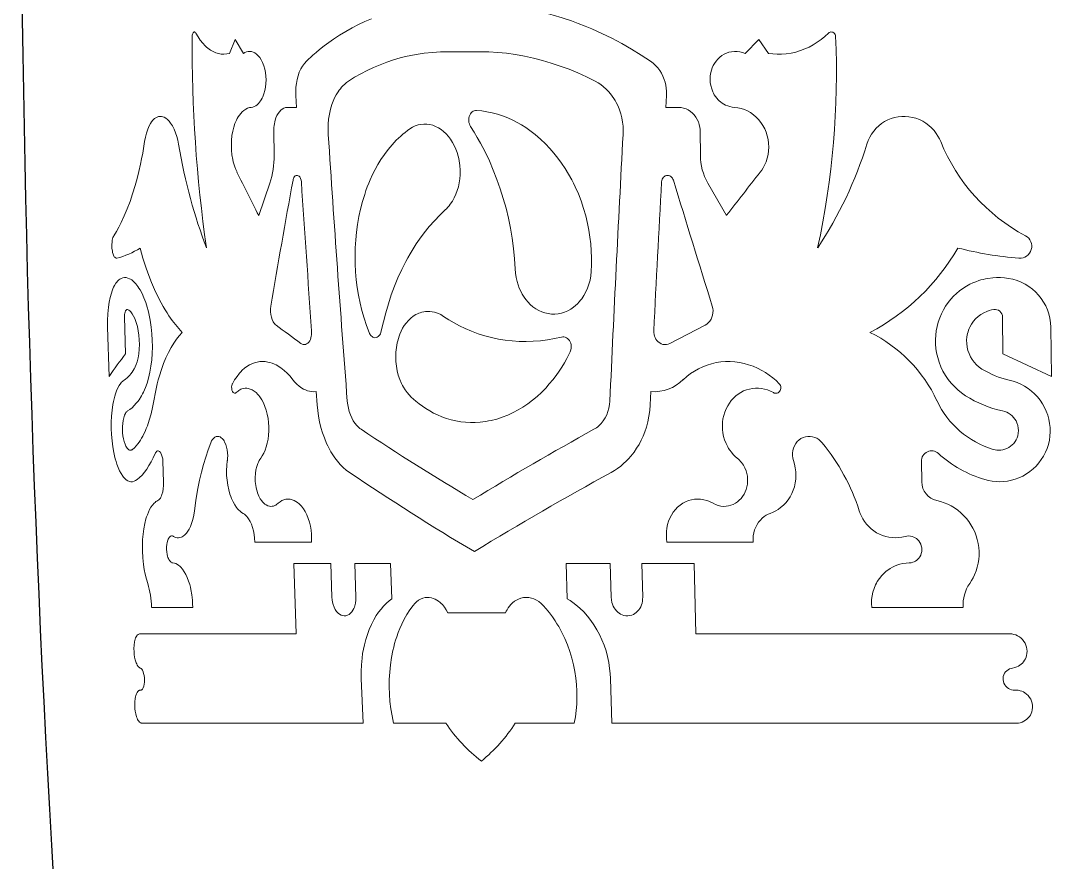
# Model space of a CAD drawing. Extents: x 0 to 297, y 0 to 532.
# Drawn here: x 81.33 to 104.2, y 252.52 to 271.2 of the extents above; entities that cross this region are included whole.
import ezdxf

# ---------------------------------------------------------------- set-up
doc = ezdxf.new("R2010")
doc.units = 0

msp = doc.modelspace()

# ---------------------------------------------------------------- linework, layer by layer
at = {"color": 7, "lineweight": 13, "ltscale": 0.008309}
msp.add_line((85.968, 270.47), (86.093, 270.778), dxfattribs=at)
at = {"color": 7, "lineweight": 13, "ltscale": 0.009094}
msp.add_line((86.093, 270.778), (86.279, 270.465), dxfattribs=at)
at = {"color": 7, "lineweight": 13, "ltscale": 0.010822}
msp.add_line((97.41, 270.465), (97.709, 270.778), dxfattribs=at)
at = {"color": 7, "lineweight": 13, "ltscale": 0.00947}
msp.add_line((97.709, 270.778), (97.929, 270.47), dxfattribs=at)
at = {"color": 7, "lineweight": 13, "ltscale": 0.008562}
msp.add_line((90.837, 270.508), (91.18, 270.508), dxfattribs=at)
at = {"color": 7, "lineweight": 13, "ltscale": 0.008688}
msp.add_line((91.18, 270.508), (91.527, 270.508), dxfattribs=at)
at = {"color": 7, "lineweight": 13, "ltscale": 0.006666}
msp.add_line((87.456, 269.272), (87.44, 269.538), dxfattribs=at)
at = {"color": 7, "lineweight": 13, "ltscale": 0.006665}
msp.add_line((95.662, 269.538), (95.647, 269.272), dxfattribs=at)
at = {"color": 7, "lineweight": 13, "ltscale": 0.004987}
msp.add_line((87.257, 269.272), (87.456, 269.272), dxfattribs=at)
at = {"color": 7, "lineweight": 13, "ltscale": 0.007196}
msp.add_line((95.647, 269.272), (95.935, 269.272), dxfattribs=at)
at = {"color": 7, "lineweight": 13, "ltscale": 0.013483}
msp.add_line((86.959, 268.207), (86.95, 268.746), dxfattribs=at)
at = {"color": 7, "lineweight": 13, "ltscale": 0.013482}
msp.add_line((96.409, 268.746), (96.414, 268.207), dxfattribs=at)
at = {"color": 7, "lineweight": 13, "ltscale": 0.018912}
msp.add_line((86.617, 266.876), (86.865, 267.591), dxfattribs=at)
at = {"color": 7, "lineweight": 13, "ltscale": 0.020675}
msp.add_line((96.581, 267.591), (96.997, 266.876), dxfattribs=at)
at = {"color": 7, "lineweight": 13, "ltscale": 0.020401}
msp.add_line((83.639, 264.62), (83.662, 263.804), dxfattribs=at)
at = {"color": 7, "lineweight": 13, "ltscale": 0.020394}
msp.add_line((103.127, 263.804), (103.118, 264.62), dxfattribs=at)
at = {"color": 7, "lineweight": 13, "ltscale": 0.02727}
msp.add_line((83.296, 263.302), (83.264, 264.393), dxfattribs=at)
at = {"color": 7, "lineweight": 13, "ltscale": 0.022169}
msp.add_line((96.521, 264.442), (95.735, 264.032), dxfattribs=at)
at = {"color": 7, "lineweight": 13, "ltscale": 0.02726}
msp.add_line((104.191, 264.393), (104.201, 263.302), dxfattribs=at)
at = {"color": 7, "lineweight": 13, "ltscale": 0.02965}
msp.add_line((104.201, 263.302), (103.127, 263.804), dxfattribs=at)
at = {"color": 7, "lineweight": 13, "ltscale": 0.007308}
msp.add_line((87.912, 262.674), (87.89, 262.965), dxfattribs=at)
at = {"color": 7, "lineweight": 13, "ltscale": 0.007295}
msp.add_line((95.315, 262.965), (95.302, 262.674), dxfattribs=at)
at = {"color": 7, "lineweight": 13, "ltscale": 0.011482}
msp.add_line((84.506, 260.958), (84.491, 261.417), dxfattribs=at)
at = {"color": 7, "lineweight": 13, "ltscale": 0.011477}
msp.add_line((101.319, 261.417), (101.326, 260.958), dxfattribs=at)
at = {"color": 7, "lineweight": 13, "ltscale": 0.031445}
msp.add_line((87.785, 259.622), (86.527, 259.622), dxfattribs=at)
at = {"color": 7, "lineweight": 13, "ltscale": 0.047811}
msp.add_line((97.587, 259.622), (95.674, 259.622), dxfattribs=at)
at = {"color": 7, "lineweight": 13, "ltscale": 0.039133}
msp.add_line((87.45, 257.587), (87.393, 259.152), dxfattribs=at)
at = {"color": 7, "lineweight": 13, "ltscale": 0.020533}
msp.add_line((87.393, 259.152), (88.214, 259.152), dxfattribs=at)
at = {"color": 7, "lineweight": 13, "ltscale": 0.018783}
msp.add_line((88.214, 259.152), (88.24, 258.401), dxfattribs=at)
at = {"color": 7, "lineweight": 13, "ltscale": 0.018782}
msp.add_line((88.772, 258.401), (88.747, 259.152), dxfattribs=at)
at = {"color": 7, "lineweight": 13, "ltscale": 0.01991}
msp.add_line((88.747, 259.152), (89.543, 259.152), dxfattribs=at)
at = {"color": 7, "lineweight": 13, "ltscale": 0.01964}
msp.add_line((89.543, 259.152), (89.569, 258.366), dxfattribs=at)
at = {"color": 7, "lineweight": 13, "ltscale": 0.019637}
msp.add_line((93.46, 258.366), (93.438, 259.152), dxfattribs=at)
at = {"color": 7, "lineweight": 13, "ltscale": 0.024464}
msp.add_line((93.438, 259.152), (94.416, 259.152), dxfattribs=at)
at = {"color": 7, "lineweight": 13, "ltscale": 0.018778}
for p, q in [((94.416, 259.152), (94.436, 258.401)), ((95.135, 258.401), (95.115, 259.152))]:
    msp.add_line(p, q, dxfattribs=at)
at = {"color": 7, "lineweight": 13, "ltscale": 0.029}
msp.add_line((95.115, 259.152), (96.275, 259.152), dxfattribs=at)
at = {"color": 7, "lineweight": 13, "ltscale": 0.039119}
msp.add_line((96.275, 259.152), (96.314, 257.587), dxfattribs=at)
at = {"color": 7, "lineweight": 13, "ltscale": 0.022868}
msp.add_line((85.153, 258.176), (84.238, 258.176), dxfattribs=at)
at = {"color": 7, "lineweight": 13, "ltscale": 0.050663}
msp.add_line((102.243, 258.176), (100.217, 258.176), dxfattribs=at)
at = {"color": 7, "lineweight": 13, "ltscale": 0.01576}
msp.add_line((90.813, 258.055), (91.443, 258.055), dxfattribs=at)
at = {"color": 7, "lineweight": 13, "ltscale": 0.016197}
msp.add_line((91.443, 258.055), (92.091, 258.055), dxfattribs=at)
at = {"color": 7, "lineweight": 13, "ltscale": 0.086879}
msp.add_line((83.975, 257.587), (87.45, 257.587), dxfattribs=at)
at = {"color": 7, "lineweight": 13, "ltscale": 0.174077}
msp.add_line((96.314, 257.587), (103.277, 257.587), dxfattribs=at)
at = {"color": 7, "lineweight": 13, "ltscale": 0.024831}
msp.add_line((88.891, 256.598), (88.93, 255.606), dxfattribs=at)
at = {"color": 7, "lineweight": 13, "ltscale": 0.024824}
msp.add_line((94.45, 255.606), (94.42, 256.598), dxfattribs=at)
at = {"color": 7, "lineweight": 13, "ltscale": 0.122722}
msp.add_line((88.93, 255.606), (84.021, 255.606), dxfattribs=at)
at = {"color": 7, "lineweight": 13, "ltscale": 0.029012}
msp.add_line((90.768, 255.606), (89.608, 255.606), dxfattribs=at)
at = {"color": 7, "lineweight": 13, "ltscale": 0.032692}
msp.add_line((93.616, 255.606), (92.309, 255.606), dxfattribs=at)
at = {"color": 7, "lineweight": 13, "ltscale": 0.22438}
msp.add_line((103.425, 255.606), (94.45, 255.606), dxfattribs=at)
at = {"color": 7, "lineweight": 13}
for points in [[(91.517, 271.558), (91.718, 271.554), (91.921, 271.543), (92.124, 271.524), (92.328, 271.498), (92.533, 271.465), (92.738, 271.424), (92.943, 271.377), (93.148, 271.322), (93.352, 271.26), (93.556, 271.191), (93.706, 271.136), (93.856, 271.077), (94.006, 271.014), (94.117, 270.965), (94.229, 270.914), (94.45, 270.805), (94.669, 270.689), (94.886, 270.565), (95.1, 270.434), (95.311, 270.295)], [(87.673, 270.295), (87.818, 270.429), (87.892, 270.493), (87.967, 270.555), (88.069, 270.636), (88.172, 270.713), (88.277, 270.787), (88.411, 270.875), (88.548, 270.958), (88.688, 271.036), (88.829, 271.109), (88.974, 271.176), (89.121, 271.238)], [(85.142, 270.849), (85.143, 270.872), (85.147, 270.894), (85.152, 270.91), (85.159, 270.924), (85.166, 270.932), (85.172, 270.939), (85.18, 270.943), (85.187, 270.945), (85.195, 270.945), (85.202, 270.942), (85.214, 270.933), (85.224, 270.918)], [(85.224, 270.918), (85.271, 270.838), (85.321, 270.764), (85.375, 270.697), (85.431, 270.636), (85.46, 270.609), (85.49, 270.584), (85.546, 270.544), (85.603, 270.51), (85.662, 270.485), (85.722, 270.466), (85.783, 270.455), (85.844, 270.453), (85.906, 270.457), (85.968, 270.47)], [(97.929, 270.47), (98.023, 270.459), (98.117, 270.453), (98.212, 270.454), (98.319, 270.462), (98.426, 270.477), (98.531, 270.501), (98.635, 270.531), (98.732, 270.568), (98.827, 270.611), (98.92, 270.661), (99.009, 270.716), (99.095, 270.778), (99.176, 270.845), (99.254, 270.918)], [(99.254, 270.918), (99.271, 270.932), (99.291, 270.941), (99.312, 270.945), (99.334, 270.944), (99.355, 270.938), (99.374, 270.927), (99.391, 270.911), (99.403, 270.892), (99.411, 270.872), (99.415, 270.849)], [(86.279, 270.465), (86.312, 270.487), (86.347, 270.503), (86.382, 270.512), (86.419, 270.514), (86.455, 270.51), (86.491, 270.5), (86.512, 270.491), (86.532, 270.48), (86.57, 270.452), (86.606, 270.417), (86.64, 270.376), (86.67, 270.329), (86.703, 270.265), (86.73, 270.196), (86.752, 270.121), (86.767, 270.044), (86.777, 269.964), (86.78, 269.884), (86.777, 269.803), (86.769, 269.724), (86.754, 269.648), (86.733, 269.574), (86.706, 269.506), (86.691, 269.473), (86.673, 269.442), (86.656, 269.414), (86.637, 269.388), (86.609, 269.357), (86.58, 269.33), (86.549, 269.308), (86.517, 269.291), (86.484, 269.279), (86.451, 269.273)], [(87.44, 269.538), (87.437, 269.628), (87.441, 269.717), (87.451, 269.805), (87.466, 269.891), (87.488, 269.974), (87.516, 270.053), (87.549, 270.124), (87.587, 270.189), (87.608, 270.219), (87.63, 270.248), (87.673, 270.295)], [(88.611, 269.855), (88.745, 269.939), (88.882, 270.017), (89.021, 270.09), (89.163, 270.158), (89.308, 270.219), (89.455, 270.275), (89.604, 270.324), (89.755, 270.368), (89.871, 270.398), (89.989, 270.424), (90.108, 270.446), (90.197, 270.461), (90.287, 270.473), (90.469, 270.493), (90.652, 270.504), (90.837, 270.508)], [(91.527, 270.508), (91.625, 270.507), (91.723, 270.504), (91.919, 270.492), (92.117, 270.472), (92.315, 270.444), (92.513, 270.409), (92.711, 270.365), (92.909, 270.314), (93.107, 270.256), (93.304, 270.19), (93.5, 270.117), (93.695, 270.036), (93.889, 269.949), (94.081, 269.855)], [(95.311, 270.295), (95.368, 270.253), (95.421, 270.204), (95.469, 270.151), (95.513, 270.092), (95.552, 270.029), (95.585, 269.963), (95.613, 269.893), (95.633, 269.829), (95.648, 269.764), (95.658, 269.697), (95.663, 269.629), (95.664, 269.584), (95.662, 269.538)], [(97.167, 269.273), (97.118, 269.278), (97.069, 269.288), (97.022, 269.303), (96.975, 269.322), (96.936, 269.343), (96.897, 269.367), (96.861, 269.394), (96.835, 269.417), (96.811, 269.441), (96.779, 269.476), (96.751, 269.513), (96.724, 269.553), (96.707, 269.585), (96.691, 269.617), (96.665, 269.685), (96.646, 269.755), (96.634, 269.827), (96.63, 269.901), (96.634, 269.974), (96.639, 270.011), (96.646, 270.047), (96.66, 270.1), (96.679, 270.152), (96.701, 270.201), (96.727, 270.248), (96.762, 270.298), (96.801, 270.344), (96.843, 270.385), (96.89, 270.421), (96.94, 270.451), (96.992, 270.476), (97.047, 270.495), (97.107, 270.508), (97.169, 270.514), (97.23, 270.513), (97.291, 270.504), (97.351, 270.488), (97.41, 270.465)], [(88.159, 268.67), (88.155, 268.784), (88.158, 268.898), (88.168, 269.01), (88.186, 269.121), (88.21, 269.229), (88.225, 269.282), (88.241, 269.333), (88.269, 269.409), (88.301, 269.481), (88.337, 269.549), (88.376, 269.614), (88.402, 269.651), (88.429, 269.687), (88.456, 269.719), (88.485, 269.75), (88.525, 269.789), (88.567, 269.824), (88.611, 269.855)], [(94.081, 269.855), (94.146, 269.818), (94.208, 269.777), (94.268, 269.73), (94.325, 269.679), (94.378, 269.623), (94.42, 269.574), (94.46, 269.522), (94.497, 269.467), (94.523, 269.424), (94.547, 269.381), (94.587, 269.299), (94.62, 269.215), (94.649, 269.127), (94.671, 269.038), (94.688, 268.947), (94.698, 268.855), (94.702, 268.763), (94.7, 268.67)], [(86.451, 269.273), (86.409, 269.266), (86.367, 269.252), (86.327, 269.231), (86.288, 269.205), (86.251, 269.173), (86.219, 269.139), (86.189, 269.101), (86.161, 269.059), (86.141, 269.025), (86.123, 268.99), (86.09, 268.914), (86.063, 268.832), (86.041, 268.746), (86.023, 268.645), (86.012, 268.54), (86.009, 268.433), (86.012, 268.326), (86.022, 268.22), (86.04, 268.117), (86.052, 268.066), (86.065, 268.017), (86.085, 267.953), (86.108, 267.891), (86.135, 267.833)], [(86.95, 268.746), (86.952, 268.829), (86.956, 268.87), (86.963, 268.91), (86.971, 268.95), (86.981, 268.988), (86.999, 269.041), (87.02, 269.09), (87.046, 269.135), (87.075, 269.175), (87.106, 269.208), (87.139, 269.234), (87.174, 269.254), (87.211, 269.267), (87.234, 269.271), (87.257, 269.272)], [(91.316, 268.846), (91.301, 268.874), (91.289, 268.904), (91.281, 268.935), (91.277, 268.969), (91.276, 269.003), (91.28, 269.036), (91.287, 269.068), (91.299, 269.099), (91.314, 269.127), (91.331, 269.15), (91.352, 269.17), (91.375, 269.186), (91.398, 269.196), (91.422, 269.202), (91.447, 269.203)], [(91.447, 269.203), (91.564, 269.193), (91.68, 269.175), (91.797, 269.151), (91.913, 269.119), (92.027, 269.081), (92.141, 269.037), (92.253, 268.986), (92.35, 268.936), (92.445, 268.882), (92.539, 268.822), (92.631, 268.759), (92.691, 268.714), (92.75, 268.668), (92.809, 268.619), (92.866, 268.569), (92.977, 268.463), (93.073, 268.363), (93.165, 268.258), (93.253, 268.147), (93.337, 268.033), (93.417, 267.914), (93.492, 267.791), (93.562, 267.664), (93.601, 267.588), (93.638, 267.512), (93.707, 267.355), (93.769, 267.195), (93.824, 267.031), (93.872, 266.864), (93.912, 266.695), (93.941, 266.544), (93.964, 266.393), (93.982, 266.24), (93.993, 266.086), (93.999, 265.933), (93.998, 265.779), (93.992, 265.626)], [(95.935, 269.272), (95.989, 269.268), (96.043, 269.258), (96.096, 269.24), (96.146, 269.215), (96.194, 269.184), (96.239, 269.147), (96.279, 269.104), (96.314, 269.057), (96.345, 269.004), (96.37, 268.948), (96.389, 268.889), (96.402, 268.828), (96.407, 268.787), (96.409, 268.746)], [(97.742, 267.833), (97.777, 267.882), (97.809, 267.933), (97.838, 267.987), (97.871, 268.063), (97.897, 268.142), (97.916, 268.223), (97.928, 268.307), (97.932, 268.391), (97.928, 268.475), (97.917, 268.558), (97.899, 268.639), (97.874, 268.719), (97.842, 268.795), (97.803, 268.868), (97.758, 268.936), (97.707, 269), (97.651, 269.058), (97.592, 269.11), (97.528, 269.155), (97.46, 269.193), (97.39, 269.224), (97.317, 269.248), (97.243, 269.265), (97.167, 269.273)], [(84.086, 268.513), (84.103, 268.61), (84.126, 268.702), (84.155, 268.787), (84.171, 268.827), (84.188, 268.865), (84.213, 268.911), (84.241, 268.953), (84.27, 268.989), (84.289, 269.008), (84.308, 269.025), (84.335, 269.043), (84.362, 269.058), (84.391, 269.067), (84.423, 269.072), (84.456, 269.072), (84.489, 269.065), (84.521, 269.052), (84.559, 269.031), (84.595, 269.002), (84.629, 268.966), (84.662, 268.924), (84.683, 268.893), (84.703, 268.86), (84.74, 268.787), (84.772, 268.706), (84.798, 268.627), (84.82, 268.543), (84.837, 268.457)], [(100.108, 268.457), (100.136, 268.534), (100.171, 268.609), (100.212, 268.68), (100.259, 268.746), (100.312, 268.808), (100.371, 268.864), (100.434, 268.914), (100.502, 268.958), (100.573, 268.995), (100.647, 269.025), (100.724, 269.048), (100.802, 269.064), (100.881, 269.072), (100.961, 269.072), (101.041, 269.065), (101.12, 269.051), (101.198, 269.029), (101.274, 269), (101.347, 268.964), (101.416, 268.922), (101.482, 268.873), (101.543, 268.818), (101.599, 268.758), (101.649, 268.693), (101.686, 268.635), (101.719, 268.575), (101.747, 268.513)], [(89.065, 264.274), (89.006, 264.432), (88.953, 264.595), (88.906, 264.761), (88.865, 264.929), (88.831, 265.101), (88.803, 265.274), (88.781, 265.448), (88.766, 265.624), (88.757, 265.801), (88.754, 265.977), (88.758, 266.154), (88.769, 266.329), (88.786, 266.504), (88.809, 266.676), (88.839, 266.847), (88.875, 267.015), (88.918, 267.181), (88.967, 267.342), (88.995, 267.425), (89.025, 267.507), (89.057, 267.588), (89.09, 267.667), (89.143, 267.783), (89.2, 267.896), (89.262, 268.006), (89.326, 268.112), (89.405, 268.228), (89.488, 268.338), (89.576, 268.443), (89.669, 268.541), (89.766, 268.633), (89.816, 268.676), (89.867, 268.718), (89.919, 268.757), (89.971, 268.795)], [(89.971, 268.795), (90.029, 268.831), (90.089, 268.859), (90.152, 268.881), (90.215, 268.895), (90.28, 268.901), (90.345, 268.9), (90.41, 268.891), (90.476, 268.874), (90.539, 268.849), (90.602, 268.818), (90.662, 268.779), (90.719, 268.734), (90.773, 268.683), (90.824, 268.627), (90.871, 268.564), (90.915, 268.496), (90.954, 268.424), (90.989, 268.348), (91.018, 268.269), (91.042, 268.187), (91.055, 268.137), (91.065, 268.087), (91.079, 267.984), (91.086, 267.88), (91.085, 267.776), (91.078, 267.687), (91.065, 267.598), (91.047, 267.511), (91.022, 267.427), (90.992, 267.345), (90.956, 267.267), (90.915, 267.194), (90.866, 267.121), (90.84, 267.087), (90.812, 267.054), (90.783, 267.024), (90.754, 266.995)], [(92.305, 265.687), (92.29, 265.914), (92.268, 266.141), (92.238, 266.367), (92.201, 266.591), (92.156, 266.813), (92.103, 267.033), (92.043, 267.25), (91.976, 267.465), (91.902, 267.675), (91.821, 267.882), (91.733, 268.085), (91.638, 268.283), (91.588, 268.38), (91.537, 268.476), (91.466, 268.602), (91.393, 268.725), (91.316, 268.846)], [(83.402, 266.421), (83.458, 266.514), (83.514, 266.613), (83.567, 266.719), (83.635, 266.865), (83.7, 267.021), (83.762, 267.185), (83.82, 267.357), (83.875, 267.536), (83.917, 267.69), (83.957, 267.848), (83.993, 268.009), (84.019, 268.133), (84.043, 268.258), (84.086, 268.513)], [(87.378, 267.657), (87.382, 267.677), (87.388, 267.695), (87.399, 267.717), (87.413, 267.736), (87.428, 267.75), (87.444, 267.759), (87.461, 267.762), (87.479, 267.761), (87.495, 267.754), (87.511, 267.743), (87.526, 267.728), (87.535, 267.713), (87.544, 267.696), (87.556, 267.66), (87.562, 267.621)], [(95.554, 267.621), (95.558, 267.649), (95.566, 267.676), (95.579, 267.701), (95.595, 267.722), (95.615, 267.739), (95.637, 267.752), (95.661, 267.76), (95.685, 267.763), (95.71, 267.76), (95.734, 267.753), (95.756, 267.74), (95.776, 267.724), (95.793, 267.704), (95.806, 267.682), (95.815, 267.657)], [(90.754, 266.995), (90.631, 266.878), (90.513, 266.755), (90.399, 266.625), (90.29, 266.49), (90.186, 266.349), (90.113, 266.243), (90.043, 266.133), (89.976, 266.022), (89.927, 265.936), (89.879, 265.849), (89.789, 265.672), (89.706, 265.489), (89.628, 265.302), (89.557, 265.11), (89.492, 264.915), (89.433, 264.716), (89.381, 264.514), (89.335, 264.31)], [(83.467, 265.926), (83.452, 265.926), (83.437, 265.932), (83.423, 265.945), (83.412, 265.958), (83.403, 265.973), (83.393, 265.994), (83.384, 266.018), (83.376, 266.048), (83.369, 266.081), (83.36, 266.149), (83.358, 266.221), (83.363, 266.291), (83.368, 266.325), (83.375, 266.357), (83.383, 266.382), (83.393, 266.405), (83.402, 266.421)], [(84.919, 264.278), (84.842, 264.361), (84.768, 264.45), (84.695, 264.544), (84.626, 264.643), (84.582, 264.71), (84.539, 264.779), (84.495, 264.854), (84.452, 264.931), (84.372, 265.086), (84.303, 265.232), (84.239, 265.383), (84.177, 265.54), (84.12, 265.701), (84.084, 265.811), (84.049, 265.922), (83.984, 266.151)], [(83.564, 265.477), (83.601, 265.489), (83.638, 265.495), (83.676, 265.493), (83.714, 265.485), (83.752, 265.469), (83.775, 265.457), (83.798, 265.442), (83.822, 265.424), (83.846, 265.403), (83.891, 265.355), (83.935, 265.299), (83.959, 265.263), (83.983, 265.223), (84.029, 265.138), (84.071, 265.044), (84.109, 264.943), (84.143, 264.836), (84.162, 264.767), (84.179, 264.697), (84.195, 264.623), (84.209, 264.547), (84.232, 264.395), (84.247, 264.25), (84.256, 264.105), (84.258, 263.958), (84.254, 263.813), (84.243, 263.67), (84.226, 263.53), (84.203, 263.394), (84.174, 263.265), (84.142, 263.155), (84.105, 263.052), (84.085, 263.002), (84.063, 262.955), (84.041, 262.913), (84.019, 262.874)], [(93.992, 265.626), (93.982, 265.532), (93.966, 265.44), (93.942, 265.35), (93.912, 265.263), (93.875, 265.179), (93.831, 265.1), (93.782, 265.026), (93.755, 264.991), (93.727, 264.958), (93.687, 264.915), (93.645, 264.876), (93.601, 264.84), (93.538, 264.796), (93.471, 264.759), (93.402, 264.729), (93.331, 264.706), (93.258, 264.691), (93.184, 264.684), (93.111, 264.685), (93.038, 264.694), (92.966, 264.71), (92.896, 264.734), (92.828, 264.765), (92.762, 264.804), (92.7, 264.848), (92.641, 264.899), (92.591, 264.95), (92.545, 265.005), (92.503, 265.063), (92.464, 265.125), (92.429, 265.192), (92.398, 265.261), (92.371, 265.333), (92.348, 265.407), (92.327, 265.499), (92.312, 265.592), (92.305, 265.687)], [(102.297, 262.874), (102.21, 262.934), (102.127, 263.001), (102.049, 263.074), (101.977, 263.152), (101.91, 263.236), (101.85, 263.325), (101.797, 263.418), (101.751, 263.515), (101.712, 263.615), (101.68, 263.718), (101.656, 263.823), (101.641, 263.921), (101.633, 264.019), (101.631, 264.118), (101.636, 264.217), (101.648, 264.315), (101.667, 264.412), (101.692, 264.507), (101.724, 264.6), (101.762, 264.691), (101.806, 264.779), (101.856, 264.863), (101.912, 264.943), (101.969, 265.014), (102.031, 265.081), (102.096, 265.143), (102.166, 265.201), (102.239, 265.255), (102.315, 265.303), (102.395, 265.346), (102.458, 265.376), (102.523, 265.403), (102.59, 265.427), (102.64, 265.442), (102.691, 265.455), (102.743, 265.467), (102.795, 265.476), (102.9, 265.49), (102.987, 265.494), (103.075, 265.494), (103.163, 265.488), (103.25, 265.477)], [(83.264, 264.393), (83.263, 264.543), (83.27, 264.691), (83.276, 264.764), (83.284, 264.835), (83.3, 264.946), (83.322, 265.052), (83.348, 265.149), (83.364, 265.197), (83.381, 265.242), (83.398, 265.281), (83.416, 265.316), (83.449, 265.372), (83.466, 265.396), (83.485, 265.417), (83.51, 265.442), (83.537, 265.462), (83.564, 265.477)], [(87.001, 264.442), (86.984, 264.456), (86.969, 264.473), (86.953, 264.492), (86.939, 264.514), (86.915, 264.562), (86.897, 264.614), (86.884, 264.673), (86.877, 264.736), (86.877, 264.798), (86.884, 264.859)], [(96.678, 264.859), (96.689, 264.811), (96.695, 264.761), (96.693, 264.71), (96.685, 264.661), (96.671, 264.614), (96.651, 264.57), (96.625, 264.53), (96.594, 264.495), (96.558, 264.464), (96.521, 264.442)], [(83.708, 264.787), (83.698, 264.789), (83.688, 264.786), (83.68, 264.781), (83.673, 264.774), (83.661, 264.754), (83.651, 264.728), (83.645, 264.705), (83.642, 264.679), (83.639, 264.65), (83.639, 264.62)], [(83.853, 263.465), (83.877, 263.512), (83.898, 263.564), (83.917, 263.622), (83.939, 263.71), (83.955, 263.805), (83.965, 263.905), (83.968, 264.007), (83.966, 264.111), (83.958, 264.214), (83.945, 264.314), (83.925, 264.411), (83.9, 264.501), (83.886, 264.543), (83.87, 264.583), (83.842, 264.642), (83.812, 264.693), (83.796, 264.715), (83.779, 264.735), (83.756, 264.757), (83.732, 264.775), (83.708, 264.787)], [(89.998, 262.843), (89.951, 262.891), (89.907, 262.943), (89.866, 263), (89.828, 263.06), (89.805, 263.102), (89.783, 263.145), (89.745, 263.236), (89.713, 263.33), (89.688, 263.428), (89.67, 263.528), (89.659, 263.63), (89.655, 263.735), (89.659, 263.839), (89.67, 263.943), (89.688, 264.044), (89.7, 264.094), (89.714, 264.144), (89.729, 264.191), (89.747, 264.237), (89.776, 264.305), (89.809, 264.369), (89.846, 264.43), (89.887, 264.486), (89.936, 264.543), (89.989, 264.594), (90.046, 264.638), (90.105, 264.674), (90.136, 264.69), (90.168, 264.704), (90.2, 264.716), (90.232, 264.725), (90.276, 264.735), (90.32, 264.742), (90.365, 264.744), (90.416, 264.743), (90.466, 264.736), (90.516, 264.726), (90.562, 264.712), (90.608, 264.694), (90.653, 264.672), (90.686, 264.654), (90.718, 264.633)], [(90.718, 264.633), (90.834, 264.559), (90.952, 264.489), (91.073, 264.425), (91.195, 264.366), (91.338, 264.304), (91.484, 264.25), (91.632, 264.203), (91.781, 264.164), (91.933, 264.131), (92.086, 264.106), (92.24, 264.089), (92.395, 264.079), (92.551, 264.076), (92.708, 264.081), (92.865, 264.093), (93.022, 264.113), (93.178, 264.14), (93.334, 264.174)], [(102.922, 264.787), (102.87, 264.777), (102.818, 264.763), (102.768, 264.745), (102.7, 264.714), (102.636, 264.676), (102.576, 264.632), (102.521, 264.581), (102.472, 264.524), (102.429, 264.463), (102.393, 264.397), (102.377, 264.363), (102.363, 264.328), (102.352, 264.292), (102.342, 264.255), (102.334, 264.218), (102.327, 264.18), (102.321, 264.105), (102.323, 264.029), (102.332, 263.953), (102.35, 263.879), (102.375, 263.807), (102.407, 263.739), (102.446, 263.674), (102.491, 263.614), (102.543, 263.558), (102.599, 263.509), (102.661, 263.465)], [(84.288, 262.759), (84.323, 262.95), (84.365, 263.136), (84.388, 263.226), (84.413, 263.315), (84.457, 263.453), (84.505, 263.586), (84.557, 263.712), (84.613, 263.832), (84.674, 263.945), (84.73, 264.038), (84.79, 264.125), (84.853, 264.205), (84.919, 264.278)], [(87.79, 264.312), (87.791, 264.254), (87.788, 264.225), (87.783, 264.196), (87.774, 264.159), (87.762, 264.124), (87.747, 264.093), (87.727, 264.064), (87.704, 264.041), (87.679, 264.022), (87.652, 264.011), (87.628, 264.007), (87.604, 264.009), (87.58, 264.015), (87.565, 264.023), (87.55, 264.032)], [(89.335, 264.31), (89.327, 264.279), (89.315, 264.25), (89.3, 264.223), (89.283, 264.202), (89.263, 264.184), (89.242, 264.171), (89.219, 264.164), (89.196, 264.161), (89.173, 264.164), (89.151, 264.172), (89.13, 264.185), (89.11, 264.202), (89.097, 264.217), (89.086, 264.233), (89.075, 264.253), (89.065, 264.274)], [(93.334, 264.174), (93.361, 264.178), (93.389, 264.177), (93.416, 264.17), (93.442, 264.159), (93.466, 264.143), (93.488, 264.123), (93.508, 264.099), (93.524, 264.071), (93.537, 264.041), (93.547, 264.005), (93.551, 263.967), (93.55, 263.929), (93.543, 263.892), (93.536, 263.869), (93.527, 263.847)], [(95.735, 264.032), (95.699, 264.018), (95.661, 264.009), (95.622, 264.007), (95.584, 264.012), (95.547, 264.024), (95.512, 264.043), (95.479, 264.067), (95.451, 264.097), (95.428, 264.128), (95.41, 264.162), (95.396, 264.198), (95.386, 264.235), (95.381, 264.274), (95.381, 264.312)], [(93.527, 263.847), (93.49, 263.773), (93.452, 263.699), (93.398, 263.604), (93.341, 263.51), (93.282, 263.419), (93.212, 263.32), (93.139, 263.225), (93.062, 263.133), (92.983, 263.044), (92.889, 262.948), (92.791, 262.858), (92.69, 262.773), (92.586, 262.695), (92.479, 262.622), (92.37, 262.556), (92.258, 262.497), (92.14, 262.442), (92.02, 262.395), (91.899, 262.356), (91.776, 262.325), (91.714, 262.312), (91.653, 262.301), (91.591, 262.293), (91.529, 262.286), (91.42, 262.279), (91.312, 262.279), (91.204, 262.285), (91.097, 262.297), (90.99, 262.315), (90.885, 262.34), (90.78, 262.371), (90.678, 262.408), (90.586, 262.446), (90.497, 262.489), (90.409, 262.537), (90.322, 262.59), (90.247, 262.64), (90.174, 262.694), (90.102, 262.751), (90.049, 262.797), (89.998, 262.843)], [(87.373, 263.229), (87.311, 263.305), (87.246, 263.374), (87.178, 263.436), (87.108, 263.49), (87.073, 263.514), (87.037, 263.536), (87.001, 263.556), (86.965, 263.573), (86.916, 263.593), (86.866, 263.609), (86.817, 263.621), (86.757, 263.63), (86.698, 263.633), (86.639, 263.629), (86.581, 263.62), (86.524, 263.605), (86.466, 263.583), (86.41, 263.555), (86.355, 263.522), (86.302, 263.482), (86.252, 263.437), (86.221, 263.406), (86.191, 263.374), (86.135, 263.302), (86.082, 263.224), (86.034, 263.14)], [(98.164, 263.14), (98.093, 263.208), (98.019, 263.272), (97.941, 263.332), (97.86, 263.386), (97.777, 263.436), (97.682, 263.485), (97.584, 263.527), (97.485, 263.562), (97.383, 263.59), (97.281, 263.612), (97.177, 263.625), (97.074, 263.632), (96.97, 263.631), (96.867, 263.623), (96.765, 263.607), (96.664, 263.584), (96.565, 263.554), (96.469, 263.516), (96.375, 263.472), (96.284, 263.421), (96.197, 263.363), (96.114, 263.299), (96.035, 263.229)], [(83.92, 261.011), (83.886, 260.989), (83.852, 260.973), (83.817, 260.965), (83.782, 260.965), (83.747, 260.972), (83.712, 260.987), (83.678, 261.008), (83.659, 261.024), (83.641, 261.042), (83.62, 261.065), (83.6, 261.091), (83.564, 261.146), (83.53, 261.208), (83.499, 261.278), (83.471, 261.354), (83.452, 261.414), (83.434, 261.475), (83.418, 261.542), (83.403, 261.61), (83.38, 261.74), (83.363, 261.873), (83.352, 262.01), (83.346, 262.147), (83.346, 262.284), (83.352, 262.419), (83.364, 262.551), (83.382, 262.677), (83.394, 262.741), (83.407, 262.802), (83.422, 262.86), (83.439, 262.915), (83.464, 262.985), (83.492, 263.048), (83.523, 263.103), (83.557, 263.151), (83.575, 263.172), (83.594, 263.19), (83.612, 263.205), (83.631, 263.218)], [(87.89, 262.965), (87.841, 262.962), (87.792, 262.965), (87.744, 262.972), (87.696, 262.985), (87.653, 263), (87.612, 263.02), (87.572, 263.043), (87.542, 263.062), (87.513, 263.084), (87.464, 263.127), (87.417, 263.176), (87.373, 263.229)], [(103.263, 263.218), (103.353, 263.195), (103.44, 263.164), (103.524, 263.127), (103.606, 263.083), (103.684, 263.032), (103.758, 262.976), (103.827, 262.914), (103.891, 262.846), (103.95, 262.773), (104.002, 262.695), (104.049, 262.613), (104.088, 262.528), (104.121, 262.44), (104.146, 262.349), (104.163, 262.257), (104.173, 262.164), (104.175, 262.07), (104.17, 261.976), (104.156, 261.884), (104.135, 261.793), (104.107, 261.704), (104.071, 261.617), (104.028, 261.534), (103.978, 261.455), (103.923, 261.381), (103.861, 261.312), (103.795, 261.247), (103.723, 261.189), (103.647, 261.137), (103.566, 261.091), (103.483, 261.052), (103.397, 261.02), (103.314, 260.996), (103.231, 260.979), (103.146, 260.969), (103.06, 260.964), (102.975, 260.966), (102.89, 260.975), (102.806, 260.99), (102.723, 261.011)], [(86.034, 263.14), (86.03, 263.132), (86.02, 263.102), (86.016, 263.067), (86.017, 263.032), (86.023, 262.998), (86.034, 262.969), (86.049, 262.946), (86.063, 262.934), (86.079, 262.928), (86.089, 262.927), (86.098, 262.929), (86.108, 262.934), (86.116, 262.941)], [(86.116, 262.941), (86.157, 262.977), (86.178, 262.992), (86.2, 263.005), (86.222, 263.016), (86.244, 263.026), (86.279, 263.035), (86.315, 263.04), (86.35, 263.04), (86.386, 263.035), (86.43, 263.022), (86.474, 263.002), (86.516, 262.975), (86.557, 262.942), (86.596, 262.902), (86.619, 262.875), (86.641, 262.846), (86.683, 262.782), (86.72, 262.712), (86.754, 262.633), (86.782, 262.549), (86.805, 262.461), (86.823, 262.371), (86.834, 262.278), (86.84, 262.185), (86.84, 262.091), (86.834, 261.999), (86.823, 261.908), (86.805, 261.82), (86.782, 261.735), (86.758, 261.666), (86.729, 261.601), (86.696, 261.541), (86.66, 261.486)], [(97.234, 261.486), (97.187, 261.526), (97.143, 261.57), (97.103, 261.618), (97.065, 261.668), (97.042, 261.703), (97.021, 261.74), (96.983, 261.816), (96.952, 261.895), (96.93, 261.971), (96.915, 262.048), (96.905, 262.126), (96.903, 262.204), (96.906, 262.283), (96.916, 262.361), (96.933, 262.437), (96.956, 262.511), (96.985, 262.582), (97.02, 262.651), (97.058, 262.711), (97.1, 262.768), (97.148, 262.82), (97.199, 262.868), (97.254, 262.91), (97.312, 262.947), (97.374, 262.978), (97.437, 263.003), (97.502, 263.021), (97.568, 263.034), (97.635, 263.04), (97.703, 263.04), (97.77, 263.033), (97.837, 263.02), (97.905, 263), (97.972, 262.974), (98.036, 262.941)], [(98.036, 262.941), (98.055, 262.933), (98.075, 262.928), (98.096, 262.927), (98.117, 262.931), (98.138, 262.939), (98.157, 262.952), (98.173, 262.968), (98.186, 262.987), (98.195, 263.008), (98.2, 263.032), (98.201, 263.056), (98.198, 263.079), (98.19, 263.102), (98.179, 263.122), (98.164, 263.14)], [(84.019, 262.874), (83.961, 262.785), (83.931, 262.744), (83.9, 262.706), (83.854, 262.653), (83.806, 262.607), (83.758, 262.567), (83.709, 262.534)], [(83.82, 261.682), (83.86, 261.718), (83.9, 261.759), (83.938, 261.806), (83.965, 261.843), (83.992, 261.884), (84.019, 261.928), (84.045, 261.976), (84.071, 262.028), (84.096, 262.082), (84.122, 262.142), (84.146, 262.204), (84.189, 262.333), (84.227, 262.469), (84.26, 262.611), (84.288, 262.759)], [(88.888, 262.128), (88.863, 262.146), (88.839, 262.166), (88.793, 262.21), (88.751, 262.262), (88.713, 262.318), (88.679, 262.38), (88.65, 262.446), (88.625, 262.519), (88.605, 262.594), (88.59, 262.672), (88.581, 262.755)], [(94.407, 262.755), (94.4, 262.675), (94.386, 262.597), (94.364, 262.521), (94.336, 262.449), (94.302, 262.38), (94.261, 262.316), (94.215, 262.259), (94.19, 262.232), (94.164, 262.207), (94.137, 262.184), (94.109, 262.163), (94.053, 262.128)], [(83.709, 262.534), (83.696, 262.525), (83.684, 262.514), (83.672, 262.498), (83.66, 262.48), (83.64, 262.438), (83.623, 262.385), (83.609, 262.326), (83.6, 262.26), (83.595, 262.191), (83.594, 262.12), (83.598, 262.048), (83.605, 261.98), (83.617, 261.914), (83.632, 261.854), (83.65, 261.799), (83.672, 261.75), (83.686, 261.728), (83.7, 261.708), (83.713, 261.693), (83.727, 261.681), (83.738, 261.674), (83.75, 261.668), (83.762, 261.665), (83.774, 261.664), (83.786, 261.665), (83.797, 261.669), (83.809, 261.674), (83.82, 261.682)], [(88.628, 261.172), (88.557, 261.224), (88.49, 261.283), (88.426, 261.347), (88.364, 261.417), (88.307, 261.493), (88.261, 261.559), (88.218, 261.629), (88.178, 261.702), (88.149, 261.758), (88.122, 261.816), (88.073, 261.935), (88.032, 262.051), (87.997, 262.171), (87.967, 262.294), (87.943, 262.419), (87.925, 262.546), (87.912, 262.674)], [(95.302, 262.674), (95.292, 262.546), (95.274, 262.42), (95.249, 262.296), (95.233, 262.235), (95.216, 262.174), (95.182, 262.075), (95.144, 261.978), (95.101, 261.884), (95.053, 261.793), (95, 261.706), (94.943, 261.622), (94.907, 261.576), (94.871, 261.531), (94.82, 261.473), (94.767, 261.418), (94.711, 261.366), (94.647, 261.311), (94.579, 261.261), (94.51, 261.214), (94.438, 261.172)], [(102.912, 261.682), (102.951, 261.672), (102.992, 261.666), (103.032, 261.664), (103.079, 261.666), (103.126, 261.673), (103.172, 261.686), (103.216, 261.703), (103.258, 261.724), (103.297, 261.751), (103.334, 261.781), (103.367, 261.816), (103.396, 261.854), (103.42, 261.895), (103.44, 261.938), (103.456, 261.984), (103.467, 262.04), (103.471, 262.098), (103.467, 262.156), (103.456, 262.213), (103.438, 262.268), (103.417, 262.312), (103.391, 262.353), (103.362, 262.391), (103.328, 262.425), (103.291, 262.456), (103.251, 262.483), (103.21, 262.505), (103.166, 262.522), (103.12, 262.534)], [(85.921, 261.432), (85.927, 261.485), (85.929, 261.539), (85.927, 261.605), (85.918, 261.67), (85.905, 261.733), (85.886, 261.792), (85.861, 261.845), (85.847, 261.87), (85.832, 261.893), (85.809, 261.92), (85.785, 261.941), (85.76, 261.957), (85.731, 261.968), (85.702, 261.971), (85.674, 261.966), (85.646, 261.953), (85.619, 261.932), (85.594, 261.904), (85.572, 261.869), (85.554, 261.829)], [(99.117, 261.829), (99.082, 261.867), (99.042, 261.9), (98.998, 261.928), (98.951, 261.948), (98.9, 261.963), (98.848, 261.97), (98.795, 261.969), (98.744, 261.961), (98.694, 261.945), (98.646, 261.921), (98.602, 261.89), (98.563, 261.854), (98.529, 261.81), (98.501, 261.763), (98.479, 261.711), (98.464, 261.656), (98.457, 261.6), (98.458, 261.543), (98.465, 261.486), (98.48, 261.432)], [(84.491, 261.417), (84.486, 261.47), (84.477, 261.52), (84.463, 261.564), (84.445, 261.601), (84.435, 261.617), (84.424, 261.63), (84.413, 261.638), (84.403, 261.645), (84.388, 261.649), (84.373, 261.648), (84.358, 261.641), (84.348, 261.633), (84.339, 261.623), (84.329, 261.608), (84.32, 261.59)], [(85.554, 261.829), (85.494, 261.673), (85.44, 261.511), (85.39, 261.345), (85.344, 261.174), (85.303, 261), (85.28, 260.89), (85.259, 260.778), (85.221, 260.551), (85.191, 260.32)], [(86.27, 260.261), (86.236, 260.284), (86.203, 260.31), (86.171, 260.341), (86.148, 260.366), (86.126, 260.394), (86.085, 260.454), (86.047, 260.52), (86.014, 260.593), (85.996, 260.639), (85.979, 260.687), (85.951, 260.786), (85.929, 260.89), (85.914, 260.997), (85.905, 261.105), (85.903, 261.214), (85.909, 261.321), (85.92, 261.427), (85.921, 261.432)], [(86.66, 261.486), (86.642, 261.46), (86.625, 261.432), (86.61, 261.401), (86.596, 261.369), (86.572, 261.3), (86.555, 261.226), (86.544, 261.149), (86.538, 261.061), (86.541, 260.972), (86.55, 260.883), (86.558, 260.839), (86.567, 260.797), (86.579, 260.755), (86.592, 260.715), (86.606, 260.679), (86.621, 260.644), (86.651, 260.588), (86.685, 260.538), (86.703, 260.516), (86.723, 260.495), (86.753, 260.469), (86.785, 260.448), (86.819, 260.432), (86.853, 260.422), (86.884, 260.418), (86.914, 260.419), (86.945, 260.425), (86.974, 260.436), (86.994, 260.445), (87.013, 260.457), (87.049, 260.486)], [(96.696, 260.486), (96.75, 260.458), (96.807, 260.437), (96.866, 260.424), (96.926, 260.418), (96.986, 260.42), (97.039, 260.428), (97.091, 260.442), (97.142, 260.461), (97.19, 260.486), (97.235, 260.517), (97.277, 260.552), (97.317, 260.593), (97.352, 260.638), (97.384, 260.686), (97.41, 260.738), (97.431, 260.793), (97.447, 260.85), (97.458, 260.909), (97.463, 260.969), (97.463, 261.029), (97.457, 261.089), (97.446, 261.148), (97.429, 261.205), (97.403, 261.271), (97.37, 261.332), (97.33, 261.389), (97.308, 261.416), (97.285, 261.441), (97.26, 261.464), (97.234, 261.486)], [(98.48, 261.432), (98.504, 261.351), (98.521, 261.269), (98.531, 261.186), (98.533, 261.102), (98.529, 261.018), (98.517, 260.936), (98.499, 260.854), (98.473, 260.776), (98.442, 260.701), (98.404, 260.629), (98.36, 260.561), (98.31, 260.498), (98.255, 260.441), (98.195, 260.389), (98.141, 260.35), (98.085, 260.315), (98.026, 260.286), (97.965, 260.261)], [(84.378, 260.547), (84.4, 260.562), (84.42, 260.583), (84.434, 260.602), (84.446, 260.624), (84.459, 260.649), (84.47, 260.678), (84.487, 260.738), (84.5, 260.808), (84.506, 260.882), (84.506, 260.958)], [(84.153, 258.707), (84.124, 258.805), (84.099, 258.909), (84.078, 259.017), (84.061, 259.127), (84.052, 259.202), (84.045, 259.277), (84.037, 259.429), (84.037, 259.556), (84.041, 259.68), (84.052, 259.803), (84.068, 259.921), (84.089, 260.035), (84.115, 260.137), (84.13, 260.186), (84.147, 260.233), (84.171, 260.292), (84.197, 260.346), (84.225, 260.396), (84.26, 260.445), (84.297, 260.488), (84.316, 260.506), (84.336, 260.522), (84.357, 260.536), (84.378, 260.547)], [(87.049, 260.486), (87.089, 260.518), (87.131, 260.545), (87.175, 260.564), (87.22, 260.575), (87.266, 260.58), (87.313, 260.576), (87.359, 260.565), (87.4, 260.55), (87.44, 260.528), (87.479, 260.502), (87.517, 260.47), (87.541, 260.446), (87.564, 260.421), (87.607, 260.365), (87.646, 260.302), (87.684, 260.228), (87.716, 260.15), (87.742, 260.067), (87.763, 259.98), (87.778, 259.892), (87.786, 259.802), (87.789, 259.712), (87.785, 259.622)], [(95.674, 259.622), (95.664, 259.7), (95.66, 259.779), (95.663, 259.858), (95.672, 259.936), (95.688, 260.012), (95.711, 260.087), (95.739, 260.158), (95.774, 260.225), (95.813, 260.287), (95.859, 260.345), (95.909, 260.398), (95.963, 260.444), (96.022, 260.485), (96.084, 260.518), (96.148, 260.544), (96.215, 260.564), (96.282, 260.575), (96.351, 260.58), (96.42, 260.576), (96.488, 260.566), (96.556, 260.548), (96.604, 260.531), (96.65, 260.51), (96.696, 260.486)], [(101.658, 260.547), (101.741, 260.526), (101.823, 260.499), (101.903, 260.466), (101.98, 260.427), (102.054, 260.382), (102.125, 260.331), (102.192, 260.276), (102.255, 260.216), (102.315, 260.15), (102.369, 260.08), (102.418, 260.007), (102.462, 259.93), (102.5, 259.849), (102.532, 259.767), (102.557, 259.682), (102.577, 259.595), (102.59, 259.507), (102.596, 259.418), (102.596, 259.33), (102.59, 259.241), (102.576, 259.154), (102.557, 259.067), (102.53, 258.983), (102.498, 258.901), (102.466, 258.834), (102.43, 258.769), (102.39, 258.707)], [(85.191, 260.32), (85.176, 260.22), (85.154, 260.125), (85.141, 260.079), (85.127, 260.035), (85.102, 259.972), (85.075, 259.915), (85.044, 259.864), (85.011, 259.819), (84.975, 259.783), (84.938, 259.754), (84.919, 259.743), (84.9, 259.734), (84.87, 259.724), (84.84, 259.72), (84.81, 259.721), (84.779, 259.727), (84.753, 259.737), (84.727, 259.751)], [(86.527, 259.622), (86.525, 259.708), (86.516, 259.793), (86.501, 259.872), (86.481, 259.949), (86.455, 260.021), (86.426, 260.083), (86.392, 260.14), (86.374, 260.166), (86.355, 260.189), (86.328, 260.218), (86.3, 260.242), (86.27, 260.261)], [(97.965, 260.261), (97.919, 260.243), (97.875, 260.219), (97.832, 260.192), (97.787, 260.155), (97.745, 260.114), (97.707, 260.068), (97.674, 260.018), (97.643, 259.959), (97.618, 259.895), (97.6, 259.829), (97.588, 259.761), (97.584, 259.691), (97.587, 259.622)], [(100.955, 259.751), (100.885, 259.734), (100.813, 259.724), (100.741, 259.72), (100.669, 259.723), (100.597, 259.732), (100.526, 259.748), (100.457, 259.77), (100.389, 259.799), (100.324, 259.833), (100.262, 259.873), (100.204, 259.919), (100.15, 259.97), (100.1, 260.025), (100.055, 260.085), (100.019, 260.14), (99.988, 260.198), (99.961, 260.258), (99.939, 260.32)], [(84.727, 259.751), (84.715, 259.756), (84.703, 259.76), (84.691, 259.761), (84.679, 259.76), (84.661, 259.754), (84.645, 259.742), (84.629, 259.725), (84.619, 259.71), (84.609, 259.692), (84.599, 259.668), (84.59, 259.642), (84.583, 259.611), (84.577, 259.578), (84.571, 259.513), (84.571, 259.462), (84.575, 259.411), (84.585, 259.347), (84.593, 259.314), (84.603, 259.284), (84.612, 259.26), (84.623, 259.237), (84.642, 259.207), (84.664, 259.183), (84.676, 259.174), (84.689, 259.167), (84.7, 259.163), (84.711, 259.162)], [(101.047, 259.162), (101.089, 259.166), (101.129, 259.176), (101.16, 259.188), (101.189, 259.203), (101.216, 259.222), (101.241, 259.245), (101.263, 259.27), (101.283, 259.297), (101.302, 259.333), (101.316, 259.373), (101.324, 259.414), (101.327, 259.456), (101.325, 259.497), (101.316, 259.538), (101.303, 259.577), (101.284, 259.614), (101.26, 259.649), (101.232, 259.68), (101.207, 259.702), (101.179, 259.72), (101.149, 259.736), (101.112, 259.749), (101.073, 259.758), (101.033, 259.761), (100.994, 259.759), (100.955, 259.751)], [(84.711, 259.162), (84.745, 259.157), (84.778, 259.147), (84.811, 259.13), (84.844, 259.108), (84.865, 259.09), (84.886, 259.07), (84.926, 259.023), (84.964, 258.968), (85, 258.905), (85.032, 258.835), (85.061, 258.76), (85.086, 258.681), (85.101, 258.626), (85.113, 258.569), (85.134, 258.453), (85.147, 258.335), (85.151, 258.256), (85.153, 258.176)], [(100.217, 258.176), (100.212, 258.262), (100.214, 258.348), (100.224, 258.432), (100.242, 258.516), (100.268, 258.597), (100.3, 258.675), (100.319, 258.713), (100.34, 258.749), (100.386, 258.818), (100.438, 258.883), (100.496, 258.941), (100.527, 258.969), (100.56, 258.994), (100.593, 259.018), (100.627, 259.04), (100.675, 259.067), (100.724, 259.091), (100.774, 259.111), (100.841, 259.132), (100.908, 259.148), (100.977, 259.158), (101.047, 259.162)], [(88.24, 258.401), (88.245, 258.346), (88.254, 258.292), (88.267, 258.24), (88.288, 258.183), (88.314, 258.13), (88.345, 258.085), (88.361, 258.065), (88.379, 258.047), (88.41, 258.023), (88.443, 258.004), (88.477, 257.992), (88.512, 257.987), (88.531, 257.988), (88.549, 257.99), (88.567, 257.994), (88.586, 258.001), (88.62, 258.019), (88.652, 258.044), (88.68, 258.075), (88.706, 258.112), (88.727, 258.154), (88.739, 258.181), (88.748, 258.21), (88.763, 258.271), (88.771, 258.335), (88.772, 258.401)], [(94.436, 258.401), (94.441, 258.343), (94.453, 258.286), (94.466, 258.245), (94.483, 258.205), (94.503, 258.168), (94.526, 258.133), (94.552, 258.102), (94.58, 258.073), (94.611, 258.049), (94.643, 258.028), (94.677, 258.011), (94.72, 257.997), (94.764, 257.989), (94.808, 257.988), (94.852, 257.993), (94.895, 258.005), (94.929, 258.02), (94.962, 258.039), (94.993, 258.062), (95.022, 258.089), (95.048, 258.12), (95.071, 258.154), (95.091, 258.191), (95.108, 258.23), (95.12, 258.271), (95.129, 258.314), (95.134, 258.357), (95.135, 258.401)], [(89.569, 258.366), (89.507, 258.318), (89.448, 258.266), (89.388, 258.204), (89.33, 258.138), (89.276, 258.068), (89.225, 257.993), (89.167, 257.896), (89.115, 257.794), (89.068, 257.688), (89.027, 257.577), (88.991, 257.463), (88.96, 257.345), (88.939, 257.249), (88.922, 257.151), (88.909, 257.052), (88.901, 256.977), (88.895, 256.902), (88.889, 256.751), (88.891, 256.598)], [(89.608, 255.606), (89.574, 255.765), (89.548, 255.925), (89.528, 256.088), (89.516, 256.251), (89.51, 256.414), (89.512, 256.578), (89.522, 256.74), (89.538, 256.901), (89.562, 257.06), (89.593, 257.216), (89.611, 257.294), (89.632, 257.371), (89.653, 257.445), (89.677, 257.519), (89.711, 257.615), (89.749, 257.71), (89.79, 257.802), (89.845, 257.914), (89.905, 258.021), (89.97, 258.123), (90.04, 258.22)], [(90.04, 258.22), (90.077, 258.264), (90.118, 258.302), (90.161, 258.335), (90.207, 258.36), (90.256, 258.38), (90.306, 258.392), (90.356, 258.397), (90.401, 258.395), (90.446, 258.388), (90.49, 258.375), (90.533, 258.357), (90.571, 258.337), (90.607, 258.313), (90.642, 258.286), (90.667, 258.263), (90.691, 258.239), (90.714, 258.212), (90.736, 258.183), (90.777, 258.122), (90.813, 258.055)], [(92.091, 258.055), (92.107, 258.09), (92.125, 258.123), (92.151, 258.165), (92.179, 258.204), (92.211, 258.241), (92.249, 258.278), (92.29, 258.311), (92.333, 258.338), (92.378, 258.361), (92.434, 258.381), (92.491, 258.393), (92.549, 258.397), (92.607, 258.393), (92.665, 258.382), (92.722, 258.363), (92.776, 258.337), (92.829, 258.304), (92.879, 258.265), (92.925, 258.22)], [(92.925, 258.22), (92.997, 258.14), (93.065, 258.055), (93.131, 257.967), (93.193, 257.876), (93.233, 257.814), (93.272, 257.75), (93.343, 257.618), (93.409, 257.482), (93.467, 257.341), (93.519, 257.198), (93.563, 257.051), (93.601, 256.901), (93.631, 256.75), (93.652, 256.607), (93.666, 256.463), (93.675, 256.319), (93.676, 256.175), (93.671, 256.031), (93.659, 255.888), (93.641, 255.746), (93.616, 255.606)], [(94.42, 256.598), (94.414, 256.711), (94.402, 256.822), (94.382, 256.953), (94.355, 257.082), (94.321, 257.209), (94.279, 257.334), (94.231, 257.455), (94.178, 257.57), (94.119, 257.68), (94.054, 257.787), (93.983, 257.888), (93.907, 257.984), (93.826, 258.074), (93.74, 258.157), (93.696, 258.197), (93.651, 258.234), (93.588, 258.282), (93.525, 258.326), (93.46, 258.366)], [(83.99, 256.828), (83.979, 256.833), (83.968, 256.84), (83.955, 256.851), (83.943, 256.864), (83.922, 256.896), (83.909, 256.92), (83.898, 256.947), (83.878, 257.008), (83.863, 257.074), (83.855, 257.13), (83.85, 257.186), (83.848, 257.264), (83.852, 257.34), (83.862, 257.41), (83.877, 257.47), (83.886, 257.497), (83.897, 257.522), (83.909, 257.542), (83.922, 257.559), (83.939, 257.575), (83.957, 257.584), (83.975, 257.587)], [(103.277, 257.587), (103.322, 257.585), (103.367, 257.576), (103.411, 257.563), (103.453, 257.544), (103.493, 257.521), (103.529, 257.492), (103.563, 257.459), (103.592, 257.422), (103.617, 257.382), (103.637, 257.339), (103.651, 257.294), (103.66, 257.248), (103.663, 257.201), (103.66, 257.154), (103.651, 257.107), (103.64, 257.07), (103.625, 257.035), (103.606, 257.001), (103.584, 256.969), (103.559, 256.94), (103.531, 256.913), (103.501, 256.89), (103.469, 256.87), (103.434, 256.854), (103.387, 256.838), (103.338, 256.828)], [(83.995, 256.339), (84.006, 256.339), (84.018, 256.343), (84.027, 256.349), (84.036, 256.358), (84.046, 256.372), (84.054, 256.388), (84.067, 256.425), (84.076, 256.468), (84.082, 256.514), (84.083, 256.564), (84.08, 256.615), (84.074, 256.664), (84.064, 256.708), (84.051, 256.748), (84.035, 256.782), (84.021, 256.803), (84.006, 256.819), (83.99, 256.828)], [(103.338, 256.828), (103.306, 256.821), (103.275, 256.811), (103.241, 256.793), (103.211, 256.771), (103.185, 256.743), (103.163, 256.712), (103.146, 256.678), (103.135, 256.641), (103.13, 256.603), (103.13, 256.565), (103.137, 256.527), (103.149, 256.49), (103.167, 256.456), (103.19, 256.425), (103.217, 256.398), (103.248, 256.375), (103.282, 256.358), (103.317, 256.346), (103.354, 256.339), (103.391, 256.339)], [(84.021, 255.606), (84.01, 255.607), (83.999, 255.611), (83.987, 255.617), (83.975, 255.626), (83.954, 255.649), (83.942, 255.668), (83.93, 255.69), (83.917, 255.719), (83.906, 255.75), (83.888, 255.814), (83.878, 255.869), (83.871, 255.925), (83.867, 256.005), (83.869, 256.083), (83.877, 256.157), (83.884, 256.189), (83.891, 256.219), (83.904, 256.256), (83.919, 256.287), (83.936, 256.312), (83.955, 256.329), (83.964, 256.334), (83.974, 256.338), (83.984, 256.339), (83.995, 256.339)], [(103.391, 256.339), (103.43, 256.339), (103.468, 256.335), (103.506, 256.327), (103.544, 256.315), (103.58, 256.299), (103.614, 256.279), (103.652, 256.25), (103.686, 256.217), (103.717, 256.179), (103.742, 256.138), (103.761, 256.094), (103.775, 256.048), (103.782, 256), (103.783, 255.952), (103.778, 255.903), (103.767, 255.857), (103.753, 255.82), (103.735, 255.785), (103.713, 255.752), (103.688, 255.721), (103.66, 255.694), (103.63, 255.67), (103.592, 255.647), (103.553, 255.629), (103.511, 255.616), (103.469, 255.609), (103.425, 255.606)]]:
    msp.add_lwpolyline(points, dxfattribs=at)
at = {"color": 7, "lineweight": 30}
msp.add_arc((500.334, 276.811), 419, 180.00042, 186.97865, dxfattribs=at)
at = {"color": 7, "lineweight": 13}
for centre, radius, start, end in [((116.54, 270.598), 31.399, 179.5408, 188.1329), ((81.057, 270.043), 18.375, 347.7869, 2.5146), ((596.178, 301.943), 509.107, 183.74727, 184.4147), ((690.37, 236.197), 596.554, 176.879592, 177.448438), ((105.581, 270.067), 4.137, 202.0612, 241.7838), ((91.66, 271.056), 8.839, 326.3362, 342.9006), ((85.171, 268.162), 1.787, 341.3654, 1.4372), ((97.675, 268.217), 1.261, 180.4794, 209.7973), ((140.257, 294.487), 60.33, 206.21871, 207.23692), ((199.253, 188.153), 129.049, 141.87004, 142.40853), ((277.889, 232.598), 193.71, 169.57261, 170.413), ((580.776, 300.051), 494.279, 183.76195, 184.14643), ((717.948, 233.385), 623.335, 176.851534, 177.156092), ((463.369, 379.411), 384.167, 196.91169, 197.34836), ((103.504, 266.188), 0.263, 265.141, 62.4769), ((83.083, 267.505), 1.626, 283.6558, 303.6316), ((97.905, 268.595), 4.879, 297.7568, 329.935), ((104.099, 273.827), 7.925, 255.6014, 265.532), ((103.075, 264.374), 1.116, 0.9738, 81.0054), ((102.947, 264.618), 0.171, 0.7457, 98.3032), ((107.846, 291.822), 34.412, 232.7175, 233.8574), ((98.76, 261.405), 3.204, 24.9994, 63.7557), ((93.791, 256.031), 12.767, 142.4966, 145.2839), ((83.232, 263.793), 0.7, 304.7409, 332.178), ((103.671, 265.068), 1.894, 237.771, 257.5776), ((95.379, 263.897), 0.935, 266.0721, 314.4662), ((103.487, 263.608), 2.01, 204.9818, 253.3613), ((103.675, 265.049), 2.575, 237.6502, 257.5561), ((119.164, 307.506), 54.551, 236.2885, 239.3681), ((126.896, 202.559), 68.023, 118.86951, 121.48551), ((95.574, 258.922), 4.583, 17.762, 39.369), ((101.543, 261.426), 0.223, 47.3039, 182.2465), ((103.486, 263.572), 2.672, 227.8825, 253.4133), ((118.627, 305.432), 53.469, 235.8711, 239.3917), ((127.523, 200.54), 69.071, 118.61923, 121.53084), ((101.752, 260.962), 0.425, 180.4711, 257.2498), ((82.344, 258.148), 1.894, 0.8673, 17.1646), ((103.085, 258.23), 0.844, 145.5632, 183.6078), ((93.705, 257.564), 3.529, 213.692, 232.4874), ((89.312, 257.525), 3.558, 309.1216, 327.3631)]:
    msp.add_arc(centre, radius, start, end, dxfattribs=at)
for centre, major_axis, ratio, start_param, end_param in [((89.998, 273.586), (-1.441, -10.58), 0.492431, 5.284263, 5.555752), ((83.78, 262.944), (-0.174, -2.043), 0.412116, 0.366469, 0.881701)]:
    msp.add_ellipse(centre, major_axis=major_axis, ratio=ratio, start_param=start_param, end_param=end_param, dxfattribs=at)

doc.saveas('drawing.dxf')
